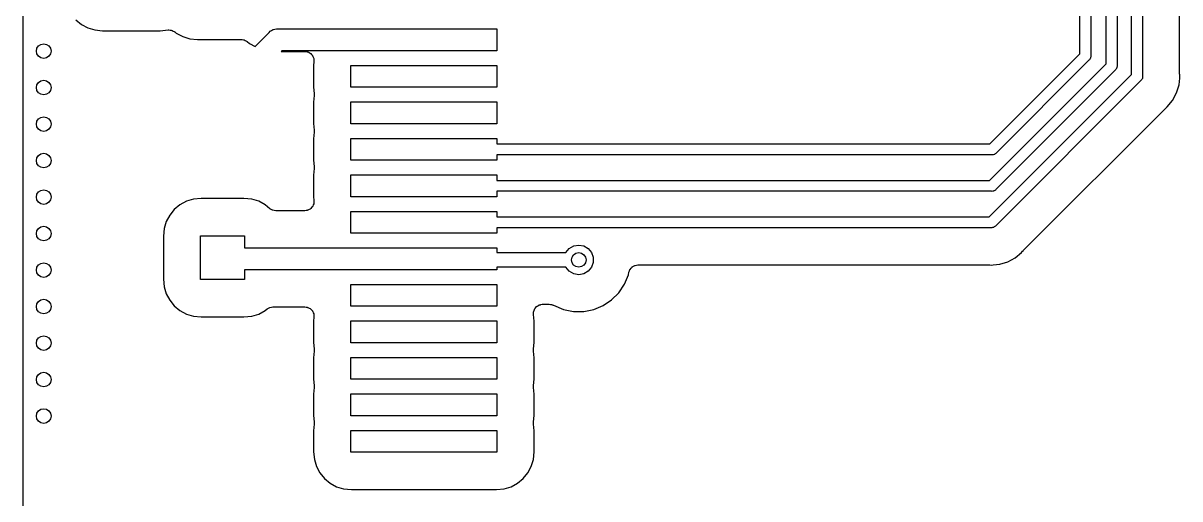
# Model space of a CAD drawing. Extents: x 552.7 to 632.3, y 410.9 to 459.8.
# Drawn here: x 552.66 to 568.51, y 441.29 to 447.8 of the extents above; entities that cross this region are included whole.
import ezdxf

# ---------------------------------------------------------------- set-up
doc = ezdxf.new("R2010")
doc.units = 0
doc.header["$MEASUREMENT"] = 0
doc.layers.add('BLACK', color=7, linetype='CONTINUOUS')

msp = doc.modelspace()

# ---------------------------------------------------------------- linework, layer by layer
at = {"layer": 'BLACK', "linetype": 'CONTINUOUS'}
for p, q in [((552.658, 433.364), (552.658, 459.649)), ((567.285, 456.379), (567.285, 447.353)), ((567.135, 447.381), (567.135, 456.003)), ((567.645, 456.029), (567.645, 447.218)), ((567.995, 455.879), (567.995, 447.073)), ((568.503, 447.105), (568.503, 455.616)), ((567.845, 447.101), (567.845, 455.143)), ((567.495, 447.246), (567.495, 449.843)), ((553.379, 447.849), (553.456, 447.786)), ((553.456, 447.786), (553.545, 447.738)), ((553.545, 447.738), (553.64, 447.709)), ((553.64, 447.709), (553.746, 447.699)), ((554.534, 447.699), (554.644, 447.71)), ((554.644, 447.71), (554.649, 447.709)), ((554.649, 447.709), (554.655, 447.71)), ((554.655, 447.71), (554.671, 447.708)), ((554.671, 447.708), (554.688, 447.706)), ((554.688, 447.706), (554.693, 447.704)), ((556.06, 447.7), (556.076, 447.712)), ((556.076, 447.712), (556.083, 447.714)), ((556.083, 447.714), (556.088, 447.717)), ((556.088, 447.717), (556.108, 447.72)), ((556.108, 447.72), (556.127, 447.726)), ((556.127, 447.726), (556.147, 447.724)), ((556.147, 447.724), (559.148, 447.724)), ((559.148, 447.724), (559.148, 447.424)), ((553.746, 447.699), (554.534, 447.699)), ((554.693, 447.704), (554.698, 447.703)), ((554.698, 447.703), (554.713, 447.695)), ((554.713, 447.695), (554.728, 447.688)), ((554.728, 447.688), (554.732, 447.684)), ((554.732, 447.684), (554.737, 447.682)), ((554.737, 447.682), (554.756, 447.666)), ((554.756, 447.666), (554.845, 447.618)), ((554.845, 447.618), (554.94, 447.589)), ((554.94, 447.589), (555.046, 447.579)), ((555.046, 447.579), (555.64, 447.579)), ((555.64, 447.579), (555.641, 447.579)), ((555.641, 447.579), (555.644, 447.579)), ((555.644, 447.579), (555.661, 447.577)), ((555.661, 447.577), (555.677, 447.576)), ((555.677, 447.576), (555.682, 447.573)), ((555.682, 447.573), (555.688, 447.572)), ((555.688, 447.572), (555.702, 447.564)), ((555.702, 447.564), (555.718, 447.557)), ((555.718, 447.557), (555.722, 447.553)), ((555.722, 447.553), (555.726, 447.551)), ((555.726, 447.551), (555.759, 447.524)), ((555.837, 447.482), (556.03, 447.675)), ((556.03, 447.675), (556.043, 447.691)), ((556.043, 447.691), (556.06, 447.7)), ((555.759, 447.524), (555.837, 447.482)), ((556.203, 447.424), (556.195, 447.416)), ((556.195, 447.416), (556.517, 447.416)), ((559.148, 447.424), (556.203, 447.424)), ((556.517, 447.416), (556.534, 447.413)), ((556.534, 447.413), (556.551, 447.411)), ((556.551, 447.411), (556.555, 447.409)), ((556.555, 447.409), (556.56, 447.408)), ((556.56, 447.408), (556.575, 447.4)), ((556.575, 447.4), (556.591, 447.392)), ((556.591, 447.392), (556.594, 447.389)), ((556.594, 447.389), (556.598, 447.386)), ((556.598, 447.386), (556.609, 447.373)), ((556.609, 447.373), (556.621, 447.361)), ((556.621, 447.361), (556.623, 447.356)), ((556.623, 447.356), (556.627, 447.352)), ((556.627, 447.352), (556.633, 447.336)), ((556.633, 447.336), (556.64, 447.32)), ((556.643, 447.276), (556.637, 447.218)), ((556.64, 447.32), (556.64, 447.315)), ((556.64, 447.315), (556.642, 447.311)), ((556.642, 447.311), (556.642, 447.294)), ((556.642, 447.294), (556.643, 447.276)), ((565.898, 445.649), (567.495, 447.246)), ((565.903, 446.149), (567.135, 447.381)), ((567.261, 447.295), (565.989, 446.023)), ((567.268, 447.301), (567.261, 447.295)), ((567.273, 447.31), (567.268, 447.301)), ((567.279, 447.318), (567.273, 447.31)), ((567.28, 447.321), (567.279, 447.318)), ((567.282, 447.324), (567.28, 447.321)), ((567.283, 447.334), (567.282, 447.324)), ((567.286, 447.343), (567.283, 447.334)), ((567.285, 447.353), (567.286, 447.343)), ((556.637, 447.218), (556.637, 446.93)), ((557.148, 446.924), (557.148, 447.224)), ((557.148, 447.224), (559.148, 447.224)), ((559.148, 447.224), (559.148, 446.924)), ((565.893, 445.149), (567.845, 447.101)), ((567.621, 447.16), (565.984, 445.523)), ((567.628, 447.166), (567.621, 447.16)), ((567.633, 447.175), (567.628, 447.166)), ((567.639, 447.183), (567.633, 447.175)), ((567.64, 447.186), (567.639, 447.183)), ((567.642, 447.189), (567.64, 447.186)), ((567.643, 447.199), (567.642, 447.189)), ((567.646, 447.208), (567.643, 447.199)), ((567.645, 447.218), (567.646, 447.208)), ((567.995, 447.073), (567.996, 447.063)), ((568.504, 447.099), (568.503, 447.105)), ((568.504, 447.092), (568.504, 447.099)), ((568.506, 447.07), (568.504, 447.092)), ((556.637, 446.93), (556.646, 446.836)), ((559.148, 446.924), (557.148, 446.924)), ((567.971, 447.015), (565.979, 445.023)), ((567.978, 447.021), (567.971, 447.015)), ((567.983, 447.03), (567.978, 447.021)), ((567.989, 447.038), (567.983, 447.03)), ((567.99, 447.041), (567.989, 447.038)), ((567.992, 447.044), (567.99, 447.041)), ((567.993, 447.054), (567.992, 447.044)), ((567.996, 447.063), (567.993, 447.054)), ((568.461, 446.846), (568.495, 446.956)), ((568.495, 446.956), (568.504, 447.048)), ((568.504, 447.048), (568.506, 447.07)), ((568.504, 447.048), (568.504, 447.048)), ((556.646, 446.811), (556.637, 446.718)), ((556.646, 446.836), (556.646, 446.824)), ((556.646, 446.824), (556.646, 446.811)), ((568.407, 446.745), (568.461, 446.846)), ((556.637, 446.718), (556.637, 446.43)), ((557.148, 446.424), (557.148, 446.724)), ((557.148, 446.724), (559.148, 446.724)), ((559.148, 446.724), (559.148, 446.424)), ((566.361, 444.686), (568.308, 446.633)), ((568.308, 446.633), (568.313, 446.637)), ((568.313, 446.637), (568.317, 446.641)), ((568.317, 446.641), (568.334, 446.656)), ((568.334, 446.656), (568.407, 446.745)), ((556.637, 446.43), (556.646, 446.336)), ((556.646, 446.311), (556.637, 446.218)), ((556.646, 446.336), (556.646, 446.324)), ((556.646, 446.324), (556.646, 446.311)), ((559.148, 446.424), (557.148, 446.424)), ((556.637, 446.218), (556.637, 445.93)), ((557.148, 445.924), (557.148, 446.224)), ((557.148, 446.224), (559.148, 446.224)), ((559.148, 446.224), (559.148, 446.149)), ((559.148, 446.149), (565.903, 446.149)), ((565.931, 445.999), (559.148, 445.999)), ((559.148, 445.999), (559.148, 445.924)), ((565.94, 445.998), (565.931, 445.999)), ((565.95, 446.001), (565.94, 445.998)), ((565.96, 446.002), (565.95, 446.001)), ((565.963, 446.004), (565.96, 446.002)), ((565.966, 446.005), (565.963, 446.004)), ((565.974, 446.011), (565.966, 446.005)), ((565.983, 446.015), (565.974, 446.011)), ((565.989, 446.023), (565.983, 446.015)), ((556.637, 445.93), (556.646, 445.836)), ((556.646, 445.811), (556.637, 445.718)), ((556.646, 445.836), (556.646, 445.824)), ((556.646, 445.824), (556.646, 445.811)), ((559.148, 445.924), (557.148, 445.924)), ((556.637, 445.718), (556.637, 445.43)), ((557.148, 445.424), (557.148, 445.724)), ((557.148, 445.724), (559.148, 445.724)), ((559.148, 445.724), (559.148, 445.649)), ((559.148, 445.649), (565.898, 445.649)), ((565.926, 445.499), (559.148, 445.499)), ((559.148, 445.499), (559.148, 445.424)), ((565.935, 445.498), (565.926, 445.499)), ((565.945, 445.501), (565.935, 445.498)), ((565.955, 445.502), (565.945, 445.501)), ((565.958, 445.504), (565.955, 445.502)), ((565.961, 445.505), (565.958, 445.504)), ((565.969, 445.511), (565.961, 445.505)), ((565.978, 445.515), (565.969, 445.511)), ((565.984, 445.523), (565.978, 445.515)), ((554.895, 445.362), (554.806, 445.314)), ((554.99, 445.391), (554.895, 445.362)), ((555.096, 445.401), (554.99, 445.391)), ((555.684, 445.401), (555.096, 445.401)), ((555.79, 445.391), (555.684, 445.401)), ((555.885, 445.362), (555.79, 445.391)), ((555.974, 445.314), (555.885, 445.362)), ((556.637, 445.43), (556.643, 445.371)), ((556.642, 445.337), (556.64, 445.332)), ((556.64, 445.332), (556.64, 445.327)), ((556.643, 445.371), (556.642, 445.354)), ((556.642, 445.354), (556.642, 445.337)), ((559.148, 445.424), (557.148, 445.424)), ((554.666, 445.174), (554.618, 445.085)), ((554.729, 445.251), (554.666, 445.174)), ((554.806, 445.314), (554.729, 445.251)), ((556.039, 445.261), (555.974, 445.314)), ((556.058, 445.25), (556.039, 445.261)), ((556.076, 445.239), (556.058, 445.25)), ((556.077, 445.239), (556.076, 445.239)), ((556.078, 445.239), (556.077, 445.239)), ((556.099, 445.236), (556.078, 445.239)), ((556.12, 445.232), (556.099, 445.236)), ((556.517, 445.232), (556.12, 445.232)), ((556.534, 445.235), (556.517, 445.232)), ((556.551, 445.237), (556.534, 445.235)), ((556.555, 445.239), (556.551, 445.237)), ((556.56, 445.239), (556.555, 445.239)), ((556.575, 445.248), (556.56, 445.239)), ((556.591, 445.256), (556.575, 445.248)), ((556.594, 445.259), (556.591, 445.256)), ((556.598, 445.262), (556.594, 445.259)), ((556.609, 445.275), (556.598, 445.262)), ((556.621, 445.287), (556.609, 445.275)), ((556.623, 445.292), (556.621, 445.287)), ((556.627, 445.295), (556.623, 445.292)), ((556.633, 445.312), (556.627, 445.295)), ((556.64, 445.327), (556.633, 445.312)), ((557.148, 444.924), (557.148, 445.224)), ((557.148, 445.224), (559.148, 445.224)), ((559.148, 445.224), (559.148, 445.149)), ((554.618, 445.085), (554.589, 444.99)), ((559.148, 445.149), (565.893, 445.149)), ((565.973, 445.015), (565.964, 445.011)), ((565.979, 445.023), (565.973, 445.015)), ((554.589, 444.99), (554.579, 444.884)), ((554.579, 444.884), (554.579, 444.296)), ((555.09, 444.29), (555.09, 444.89)), ((555.09, 444.89), (555.69, 444.89)), ((555.69, 444.89), (555.69, 444.724)), ((559.148, 444.924), (557.148, 444.924)), ((565.921, 444.999), (559.148, 444.999)), ((559.148, 444.999), (559.148, 444.924)), ((565.93, 444.998), (565.921, 444.999)), ((565.94, 445.001), (565.93, 444.998)), ((565.95, 445.002), (565.94, 445.001)), ((565.953, 445.004), (565.95, 445.002)), ((565.956, 445.005), (565.953, 445.004)), ((565.964, 445.011), (565.956, 445.005)), ((555.69, 444.724), (559.148, 444.724)), ((559.148, 444.724), (559.148, 444.66)), ((560.094, 444.662), (560.139, 444.716)), ((560.139, 444.716), (560.201, 444.751)), ((560.201, 444.751), (560.27, 444.763)), ((560.27, 444.763), (560.339, 444.751)), ((560.339, 444.751), (560.401, 444.716)), ((560.401, 444.716), (560.446, 444.662)), ((559.148, 444.66), (560.094, 444.66)), ((560.094, 444.66), (560.094, 444.662)), ((560.446, 444.662), (560.47, 444.595)), ((560.47, 444.595), (560.47, 444.525)), ((566.148, 444.533), (566.249, 444.587)), ((566.249, 444.587), (566.338, 444.66)), ((566.338, 444.66), (566.352, 444.677)), ((566.352, 444.677), (566.357, 444.681)), ((566.357, 444.681), (566.361, 444.686)), ((559.148, 444.424), (555.69, 444.424)), ((555.69, 444.424), (555.69, 444.29)), ((560.094, 444.46), (559.148, 444.46)), ((559.148, 444.46), (559.148, 444.424)), ((560.094, 444.458), (560.094, 444.46)), ((560.139, 444.404), (560.094, 444.458)), ((560.201, 444.369), (560.139, 444.404)), ((560.401, 444.404), (560.339, 444.369)), ((560.446, 444.458), (560.401, 444.404)), ((560.47, 444.525), (560.446, 444.458)), ((560.951, 444.353), (560.958, 444.389)), ((560.958, 444.389), (560.965, 444.408)), ((560.965, 444.408), (560.972, 444.427)), ((560.972, 444.427), (560.973, 444.428)), ((560.973, 444.428), (560.974, 444.43)), ((560.974, 444.43), (560.987, 444.445)), ((560.987, 444.445), (561.001, 444.461)), ((561.001, 444.461), (561.002, 444.462)), ((561.002, 444.462), (561.003, 444.463)), ((561.003, 444.463), (561.021, 444.473)), ((561.021, 444.473), (561.039, 444.483)), ((561.039, 444.483), (561.04, 444.483)), ((561.04, 444.483), (561.042, 444.484)), ((561.042, 444.484), (561.062, 444.487)), ((561.062, 444.487), (561.082, 444.491)), ((561.082, 444.491), (565.889, 444.491)), ((565.889, 444.491), (565.895, 444.49)), ((565.895, 444.49), (565.901, 444.49)), ((565.901, 444.49), (565.924, 444.488)), ((565.924, 444.488), (565.946, 444.49)), ((565.946, 444.49), (566.038, 444.499)), ((565.946, 444.49), (565.946, 444.49)), ((566.038, 444.499), (566.148, 444.533)), ((554.579, 444.296), (554.589, 444.19)), ((555.69, 444.29), (555.09, 444.29)), ((557.148, 443.924), (557.148, 444.224)), ((557.148, 444.224), (559.148, 444.224)), ((559.148, 444.224), (559.148, 443.924)), ((560.27, 444.357), (560.201, 444.369)), ((560.339, 444.369), (560.27, 444.357)), ((560.82, 444.109), (560.897, 444.225)), ((560.897, 444.225), (560.951, 444.353)), ((554.589, 444.19), (554.618, 444.095)), ((554.618, 444.095), (554.666, 444.006)), ((560.721, 444.01), (560.82, 444.109)), ((554.666, 444.006), (554.729, 443.929)), ((554.729, 443.929), (554.806, 443.866)), ((556.018, 443.897), (556.037, 443.908)), ((556.037, 443.908), (556.038, 443.908)), ((556.038, 443.909), (556.059, 443.912)), ((556.038, 443.908), (556.038, 443.909)), ((556.059, 443.912), (556.08, 443.916)), ((556.08, 443.916), (556.517, 443.916)), ((556.517, 443.916), (556.534, 443.913)), ((556.534, 443.913), (556.551, 443.911)), ((556.551, 443.911), (556.555, 443.909)), ((556.555, 443.909), (556.56, 443.908)), ((556.56, 443.908), (556.575, 443.9)), ((559.148, 443.924), (557.148, 443.924)), ((559.678, 443.902), (559.688, 443.916)), ((559.688, 443.916), (559.692, 443.919)), ((559.692, 443.919), (559.695, 443.922)), ((559.695, 443.922), (559.702, 443.926)), ((559.702, 443.926), (559.703, 443.927)), ((559.703, 443.927), (559.707, 443.929)), ((559.707, 443.929), (559.71, 443.931)), ((559.71, 443.931), (559.724, 443.941)), ((559.724, 443.941), (559.729, 443.942)), ((559.729, 443.942), (559.733, 443.944)), ((559.733, 443.944), (559.742, 443.946)), ((559.742, 443.946), (559.742, 443.946)), ((559.742, 443.946), (559.745, 443.946)), ((559.745, 443.946), (559.75, 443.947)), ((559.75, 443.947), (559.767, 443.952)), ((559.767, 443.952), (559.772, 443.951)), ((559.772, 443.951), (559.777, 443.952)), ((559.777, 443.952), (559.867, 443.952)), ((559.867, 443.952), (559.882, 443.949)), ((559.882, 443.949), (559.897, 443.948)), ((559.897, 443.948), (559.904, 443.946)), ((559.904, 443.946), (559.91, 443.944)), ((559.91, 443.944), (559.922, 443.938)), ((559.922, 443.938), (559.923, 443.937)), ((559.923, 443.937), (560.063, 443.879)), ((560.477, 443.879), (560.605, 443.933)), ((560.605, 443.933), (560.721, 444.01)), ((554.806, 443.866), (554.895, 443.818)), ((554.895, 443.818), (554.99, 443.789)), ((554.99, 443.789), (555.096, 443.779)), ((555.096, 443.779), (555.684, 443.779)), ((555.684, 443.779), (555.79, 443.789)), ((555.79, 443.789), (555.885, 443.818)), ((555.885, 443.818), (555.974, 443.866)), ((555.974, 443.866), (556, 443.887)), ((556, 443.887), (556.018, 443.897)), ((556.575, 443.9), (556.591, 443.892)), ((556.591, 443.892), (556.594, 443.889)), ((556.594, 443.889), (556.598, 443.886)), ((556.598, 443.886), (556.609, 443.873)), ((556.609, 443.873), (556.621, 443.861)), ((556.621, 443.861), (556.623, 443.856)), ((556.623, 443.856), (556.627, 443.852)), ((556.627, 443.852), (556.633, 443.836)), ((556.633, 443.836), (556.64, 443.82)), ((556.643, 443.776), (556.637, 443.718)), ((556.64, 443.82), (556.64, 443.815)), ((556.64, 443.815), (556.642, 443.811)), ((556.642, 443.811), (556.642, 443.794)), ((556.642, 443.794), (556.643, 443.776)), ((559.65, 443.837), (559.652, 443.842)), ((559.65, 443.836), (559.65, 443.837)), ((559.651, 443.824), (559.65, 443.836)), ((559.65, 443.811), (559.651, 443.824)), ((559.659, 443.718), (559.65, 443.811)), ((559.652, 443.847), (559.653, 443.852)), ((559.652, 443.842), (559.652, 443.847)), ((559.653, 443.855), (559.658, 443.866)), ((559.653, 443.852), (559.653, 443.855)), ((559.658, 443.866), (559.662, 443.88)), ((559.662, 443.88), (559.665, 443.884)), ((559.665, 443.884), (559.667, 443.888)), ((559.667, 443.888), (559.671, 443.893)), ((559.671, 443.893), (559.672, 443.896)), ((559.672, 443.896), (559.678, 443.902)), ((559.678, 443.902), (559.678, 443.902)), ((560.063, 443.879), (560.2, 443.852)), ((560.2, 443.852), (560.34, 443.852)), ((560.34, 443.852), (560.477, 443.879)), ((556.637, 443.718), (556.637, 443.43)), ((557.148, 443.424), (557.148, 443.724)), ((557.148, 443.724), (559.148, 443.724)), ((559.148, 443.724), (559.148, 443.424)), ((559.659, 443.43), (559.659, 443.718)), ((556.637, 443.43), (556.646, 443.336)), ((559.65, 443.336), (559.659, 443.43)), ((556.646, 443.311), (556.637, 443.218)), ((556.646, 443.336), (556.646, 443.324)), ((556.646, 443.324), (556.646, 443.311)), ((559.148, 443.424), (557.148, 443.424)), ((559.651, 443.324), (559.65, 443.336)), ((559.65, 443.311), (559.651, 443.324)), ((559.659, 443.218), (559.65, 443.311)), ((556.637, 443.218), (556.637, 442.93)), ((557.148, 442.924), (557.148, 443.224)), ((557.148, 443.224), (559.148, 443.224)), ((559.148, 443.224), (559.148, 442.924)), ((559.659, 442.93), (559.659, 443.218)), ((556.637, 442.93), (556.646, 442.836)), ((556.646, 442.811), (556.637, 442.718)), ((556.646, 442.836), (556.646, 442.824)), ((556.646, 442.824), (556.646, 442.811)), ((559.148, 442.924), (557.148, 442.924)), ((559.65, 442.836), (559.659, 442.93)), ((559.651, 442.824), (559.65, 442.836)), ((559.65, 442.811), (559.651, 442.824)), ((559.659, 442.718), (559.65, 442.811)), ((556.637, 442.718), (556.637, 442.43)), ((557.148, 442.424), (557.148, 442.724)), ((557.148, 442.724), (559.148, 442.724)), ((559.148, 442.724), (559.148, 442.424)), ((559.659, 442.43), (559.659, 442.718)), ((556.637, 442.43), (556.646, 442.336)), ((556.646, 442.336), (556.646, 442.324)), ((556.646, 442.324), (556.646, 442.311)), ((559.148, 442.424), (557.148, 442.424)), ((559.65, 442.336), (559.659, 442.43)), ((559.651, 442.324), (559.65, 442.336)), ((559.65, 442.311), (559.651, 442.324)), ((556.646, 442.311), (556.637, 442.218)), ((556.637, 442.218), (556.637, 441.93)), ((557.148, 441.924), (557.148, 442.224)), ((557.148, 442.224), (559.148, 442.224)), ((559.148, 442.224), (559.148, 441.924)), ((559.659, 442.218), (559.65, 442.311)), ((559.659, 441.93), (559.659, 442.218)), ((556.637, 441.93), (556.648, 441.824)), ((559.148, 441.924), (557.148, 441.924)), ((559.649, 441.824), (559.659, 441.93)), ((556.648, 441.824), (556.677, 441.728)), ((556.677, 441.728), (556.724, 441.64)), ((559.573, 441.64), (559.62, 441.728)), ((559.62, 441.728), (559.649, 441.824)), ((556.724, 441.64), (556.787, 441.563)), ((556.787, 441.563), (556.865, 441.499)), ((559.432, 441.499), (559.509, 441.563)), ((559.509, 441.563), (559.573, 441.64)), ((556.865, 441.499), (556.953, 441.452)), ((556.953, 441.452), (557.049, 441.423)), ((557.049, 441.423), (557.155, 441.413)), ((557.155, 441.413), (559.142, 441.413)), ((559.142, 441.413), (559.248, 441.423)), ((559.248, 441.423), (559.344, 441.452)), ((559.344, 441.452), (559.432, 441.499))]:
    msp.add_line(p, q, dxfattribs=at)
at = {"layer": 'BLACK'}
for centre in [(552.94, 447.42), (552.94, 446.92), (552.94, 446.42), (552.94, 445.92), (552.94, 445.42), (552.94, 444.92), (560.27, 444.56), (552.94, 444.42), (552.94, 443.92), (552.94, 443.42), (552.94, 442.92), (552.94, 442.42)]:
    msp.add_circle(centre, 0.1, dxfattribs=at)

doc.saveas('drawing.dxf')
